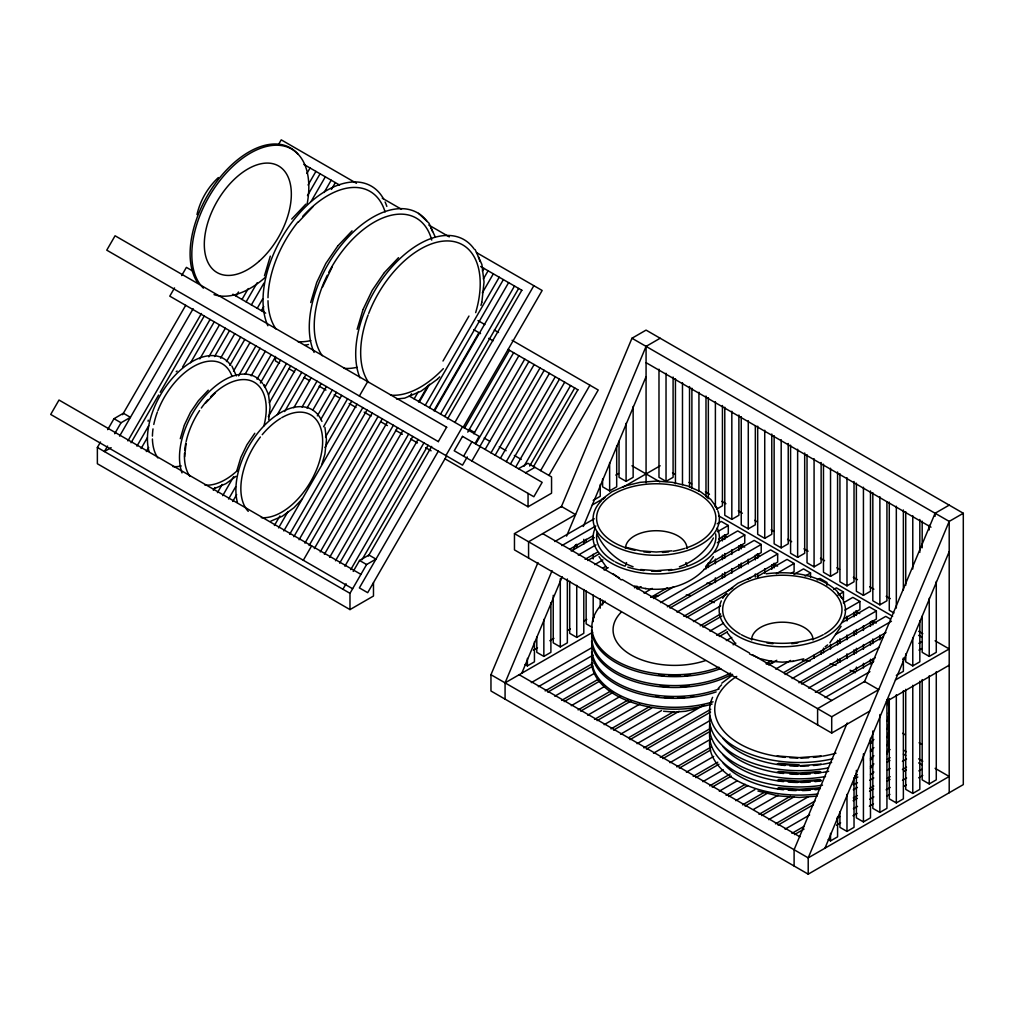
<?xml version="1.0" encoding="UTF-8"?>
<svg xmlns="http://www.w3.org/2000/svg" width="1014" height="1014" viewBox="0 0 1014 1014"><rect width="100%" height="100%" fill="white"/><g stroke="black" fill="none" stroke-linecap="round" stroke-linejoin="round"><path stroke-width="1.5" d="M184.637 456.782L186.056 443.562M268.723 419.707L270.054 407.197L268.558 394.877M481.878 302.109L484.033 282.031L481.878 264.439L475.097 249.533M148.095 421.254L148.234 420.189M196.982 214.562C200.227 200.442 207.731 187.451 218.34 177.577M180.289 438.694L184.244 425.386M264.464 275.795L270.307 256.136M236.68 471.257L240.85 457.428L246.909 444.816L254.793 433.27M310.715 302.502L316.761 282.323L325.824 263.475L337.624 246.212M357.143 329.309L362.987 309.65M321.856 464.412L324.911 454.107L326.457 439.759L324.949 427.439M480.953 305.404L481.84 302.387M561.16 507.215L631.963 338.245L646.07 330.108L963.3 513.261L963.3 784.608L808.209 874.157L490.966 690.99L490.966 674.716L537.965 562.555M505.073 699.14L505.073 682.853L552.072 570.705M566.572 536.102L646.07 346.395L660.165 338.245M521.792 673.195L562.2 576.789M573.214 550.488L575.66 544.645M583.291 526.443L646.07 376.65M847.21 723.007L794.101 849.732L794.101 866.007M864.296 682.219L935.098 513.261L949.205 505.124M824.94 848.211L949.205 551.667M184.447 424.866L190.505 412.254L198.402 400.707L208.288 390.187M322.515 287.076L332.11 267.1M363.202 309.131L372.252 290.283L384.053 273.02M841.1 626.348L829.883 642.749M174.535 287.925L169.782 296.151L462.511 465.16L467.264 456.934M181.658 275.593L186.399 267.379L193.243 271.321M373.482 582.657L373.482 596.029L349.982 609.591L97.369 463.753L97.369 447.466L100.525 441.99M107.649 429.657L113.986 418.693L123.378 413.256L130.426 417.337L121.034 422.762L114.696 433.726M122.555 414.688L185.714 305.303M278.863 143.95L281.233 139.843L356.446 183.28M107.573 446.059L104.417 451.534L111.122 447.668M119.589 436.109L193.142 308.712M127.891 440.9L201.444 313.516M131.06 442.738L158.59 395.054M160.161 392.329L204.22 316.026M136.941 446.135L148.741 425.69M182.558 367.106L210.088 319.423M141.085 448.53L147.385 437.63M190.645 362.695L214.246 321.818M146.333 451.56L148.69 447.478M199.821 358.918L219.493 324.848M236.11 296.075L238.467 291.981M306.9 173.445L310.056 167.994M208.846 356.852L225.362 328.244M241.978 299.46L248.278 288.559M308.053 185.017L315.924 171.391M214.575 356.522L229.519 330.64M246.136 301.855L257.15 282.792M307.495 195.588L320.082 173.787M220.608 358.196L234.766 333.669M251.383 304.884L263.97 283.083M311.171 201.342L325.329 176.816M226.477 361.58L240.635 337.066M257.252 308.281L262.765 298.737M324.125 192.47L331.198 180.213M229.848 365.344L244.792 339.462M261.409 310.677L263.767 306.596M331.426 189.415L335.355 182.609M233.524 371.099L250.04 342.491M238.607 375.852L255.908 345.875M245.122 374.166L260.066 348.284M251.155 375.826L265.313 351.3M257.024 379.223L271.194 354.697M260.395 382.988L275.339 357.093M264.857 387.373L280.586 360.122M213.308 490.231L214.879 487.506M268.368 394.852L286.468 363.519M217.465 492.627L222.18 484.451M269.382 402.697L290.612 365.915M222.712 495.656L233.714 476.58M268.33 416.627L295.86 368.944M228.581 499.04L235.666 486.783M277.354 414.574L301.741 372.341M232.738 501.448L236.668 494.629M284.655 411.519L305.886 374.736M293.832 407.742L311.133 377.766M302.071 407.045L317.014 381.15M307.001 408.072L321.172 383.546M313.034 409.745L326.407 386.575M317.344 415.854L332.288 389.972M320.703 419.619L336.445 392.367M323.593 426.729L341.68 395.397M274.401 525.506L279.915 515.961M325.532 436.945L347.561 398.794M278.558 527.901L288.001 511.55M324.974 447.516L351.719 401.189M359.374 396.018L367.689 381.632M283.806 530.93L356.966 404.218M289.674 534.315L362.835 407.603M293.832 536.723L366.992 410.011M299.079 539.74L372.239 413.04M304.948 543.136L378.108 416.424M309.105 545.532L382.265 418.82M303.313 560.273L311.628 545.887M314.353 548.561L387.513 421.849M320.234 551.958L393.381 425.246M409.998 396.461L411.57 393.736M482.372 271.118L483.944 268.393M324.379 554.354L397.539 427.642M414.156 398.87L418.085 392.05M483.374 278.964L488.102 270.789M418.579 401.886L428.073 385.459M329.626 557.383L402.786 430.671M419.403 401.899L429.619 384.179M443.004 361.022L468.962 316.051M482.334 292.894L493.336 273.818M335.507 560.78L408.655 434.068M425.272 405.283L499.218 277.215M339.652 563.176L412.812 436.464M429.429 407.679L503.375 279.611M433.865 410.708L478.925 332.655M344.899 566.205L418.06 439.493M434.676 410.708L508.61 282.64M350.781 569.589L423.928 442.877M440.545 414.105L514.491 286.037M342.922 589.248L346.091 583.76M353.214 571.427L359.539 560.463L368.944 555.038L375.991 559.107L366.599 564.532L349.982 593.317L349.982 609.591M362.011 559.728L428.085 445.285M444.702 416.501L518.648 288.432M368.386 556.002L431.66 446.413M447.466 419.023L521.817 290.257M438.302 441.584L446.616 427.198M438.327 451.154L359.374 587.892L367.689 592.683L446.629 455.945M454.906 422.432L533.846 285.695M445.894 455.565L462.511 426.78M463.208 427.236L542.16 290.486L476.504 252.587M464.412 428.339L509.472 350.286M467.771 432.116L513.629 352.682M473.804 433.777L518.876 355.711M463.613 456.199L471.916 441.8M475.173 443.232L479.128 436.375L409.212 396.005M475.731 444.005L524.745 359.108M479.888 446.413L528.902 361.504M471.916 460.99L480.218 446.604M485.123 449.43L534.15 364.533M491.004 452.827L540.018 367.93M495.162 455.223L544.176 370.325M500.409 458.252L549.423 373.355M506.278 461.649L555.292 376.739M510.435 464.044L559.449 379.147M515.682 467.074L564.697 382.177M523.921 466.351L570.565 385.561M529.663 466.022L574.723 387.956M533.554 466.541L577.879 389.782M540.614 470.61L589.907 385.219M548.916 475.414L598.222 390.01L512.083 340.286M713.412 537.978C706.036 551.35 693.804 561.718 679.38 566.75M713.412 556.648L705.782 567.536M291.715 219.062L305.822 204.182M298.357 222.104L312.92 206.742M337.966 245.768L352.061 230.875M205.386 403.319L215.386 392.748M384.395 272.576L398.502 257.683M302.4 498.812L293.959 507.735L282.298 516.24L270.865 521.107M437.541 379.135L439.696 376.853M721.778 683.183L732.704 674.88M703.792 569.944C686.212 587.917 658.479 593.596 634.764 586.041M176.233 371.682L177.095 371.023M825.143 646.805L827.639 644.904M601.923 499.218L611.898 491.727L624.878 485.972L640.1 482.334L656.235 481.105L672.358 482.334L687.581 485.972L700.56 491.727L710.789 499.458L717.088 508.229M728.027 590.693L737.989 583.189L750.968 577.435M236.059 476.276L225.907 483.678L214.474 488.545M437.313 379.312L421 391.201L404.687 398.147L396.575 399.022M518.496 468.696L527.888 463.271L551.553 476.935L551.553 493.21L528.053 506.785L444.766 458.696M525.544 472.765L534.936 467.34M869.708 711.118L831.708 733.046L514.466 549.892L514.466 533.618L561.464 506.48L575.572 514.618L528.573 541.755L528.573 558.042M615.828 475.097L618.527 473.538M593.19 500.384L600.237 496.302L600.237 484.451M602.595 478.95L602.595 486.809L609.642 490.877L616.689 486.809L616.689 445.767M619.034 441.204L619.034 477.315L626.094 481.384L633.142 477.315L633.142 406.487M592.29 504.972L604.395 497.975M623.217 487.113L660.165 465.781M554.785 541.539L594.242 518.762M658.986 369.197L658.986 477.315L666.033 481.384L673.093 477.315L673.093 377.031M561.845 545.608L595.852 525.974M570.007 549.043L593.127 535.684M571.237 551.046L594.369 537.686M578.284 555.114L595.979 544.898M585.091 559.322L597.335 552.25M587.689 560.539L598.577 554.252M594.736 564.608L602.899 559.893M602.899 568.03L605.624 566.458M604.141 570.033L608.223 567.675M716.556 509.193L722.437 505.809L722.437 405.524M717.177 523.769L721.258 521.411L728.306 525.48L728.306 533.618L718.787 539.118M724.782 407.184L724.782 515.302L731.829 519.371L738.889 515.302L738.889 415.018M717.43 531.754L728.306 525.48M634.434 587.816L637.16 586.244M637.033 589.033L641.114 586.675M717.304 542.68L737.71 530.905L744.758 534.974L744.758 543.111L706.669 565.102M533.402 650.215L537.509 647.845M549.829 640.734L553.936 638.364M567.625 630.455L570.362 628.883M584.051 620.974L586.789 619.389M741.234 416.678L741.234 524.796L748.281 528.864L755.329 524.796L755.329 426.083M644.08 593.101L652.243 588.386M714.832 552.25L744.758 534.974M525.049 664.538L527.394 665.894L534.441 661.825L534.441 641.811M536.799 636.906L536.799 652.332L543.846 656.4L550.894 652.332L550.894 602.633M553.238 595.319L553.238 642.838L560.298 646.907L567.346 642.838L567.346 578.981M569.691 581.237L569.691 633.332L576.738 637.4L583.798 633.332L583.798 589.464M650.887 597.309L667.212 587.879M505.073 682.853L592.683 632.28M653.485 598.526L673.892 586.738M703.817 569.462L754.163 540.399L761.21 544.467L761.21 552.605L667.339 606.803M757.686 426.184L757.686 534.289L764.733 538.371L771.781 534.289L771.781 434.017M660.532 602.595L761.21 544.467M531.298 682.637L591.339 647.971M669.937 608.02L770.615 549.892L777.662 553.974L777.662 562.111L747.724 579.387M538.345 686.706L592.924 655.196M774.138 435.678L774.138 543.796L781.186 547.864L788.233 543.796L788.233 443.511M676.984 612.088L777.662 553.974M545.164 690.914L592.924 663.333M547.75 692.131L592.772 666.135M683.791 616.309L732.767 588.031M686.389 617.513L727.203 593.951M757.128 576.674L787.054 559.398L794.101 563.467L794.101 571.604L791.389 573.176M554.797 696.2L594.369 673.359M790.578 445.171L790.578 553.289L797.638 557.358L804.685 553.289L804.685 453.005M693.437 621.582L720.637 605.878M776.42 573.671L794.101 563.467M561.617 700.408L598.463 679.139M564.202 701.625L599.667 681.154M700.23 625.803L720.637 614.015M702.829 627.02L721.879 616.018M793.987 574.393L803.506 568.892L810.554 572.961L810.554 577.029M571.25 705.706L605.358 686.009M807.03 454.665L807.03 562.783L814.077 566.851L821.137 562.783L821.137 462.498M709.876 631.088L723.489 623.23M805.116 576.104L810.554 572.961M578.069 709.901L610.821 690.99M580.642 711.131L613.394 692.22M716.683 635.296L726.214 629.795M719.281 636.513L727.444 631.798M817.233 579.957L819.958 578.386L827.006 582.454L827.006 585.167M587.702 715.2L620.441 696.288M823.482 464.171L823.482 572.289L830.529 576.358L837.577 572.289L837.577 472.004M726.328 640.582L731.778 637.438M594.521 719.395L628.629 699.711M597.094 720.624L631.202 700.928M733.135 644.79L735.86 643.218M963.3 513.261L949.205 521.399L808.209 857.869L808.209 874.157M833.685 589.451L836.411 587.879L843.458 591.961L843.458 600.098M604.141 724.693L639.619 704.21M839.934 473.665L839.934 581.783L846.982 585.851L854.029 581.783L854.029 481.498M838.008 595.091L843.458 591.961M610.973 728.901L649.175 706.834M613.546 730.118L651.749 708.064M843.331 602.886L852.85 597.385L859.91 601.454L859.91 609.591L843.585 619.022M620.593 734.187L661.534 710.561M856.374 483.158L856.374 591.276L863.434 595.345L870.481 591.276L870.481 490.991M844.941 610.086L859.91 601.454M628.781 737.609L673.803 711.613M629.998 739.624L679.114 711.258M766.026 663.79L771.477 660.646M768.625 665.007L776.787 660.291M842.089 622.583L869.302 606.879L876.35 610.948L876.35 619.085L783.847 672.497M637.046 743.693L703.906 705.085M872.826 492.652L872.826 600.77L879.873 604.838L886.933 600.77L886.933 502.057M775.685 669.075L790.641 660.431M835.536 634.511L876.35 610.948M643.865 747.888L710.725 709.293M646.438 749.118L710.573 712.094M785.077 674.5L885.754 616.373L890.457 619.085M653.498 753.187L710.801 720.105M792.124 678.569L891.445 621.227M660.317 757.382L710.801 728.242M662.89 758.611L710.649 731.043M798.931 682.777L885.995 632.508M801.529 683.994L883.156 636.868M669.937 762.68L710.877 739.054M808.576 688.062L879.328 647.224M676.769 766.888L710.877 747.191M679.342 768.105L710.725 749.992M815.383 692.283L875.247 657.718M819.337 692.714L873.751 661.293M686.389 772.174L713.679 756.419M825.028 697.569L869.923 671.648M918.899 643.37L921.625 641.799M693.208 776.382L717.773 762.198M695.794 777.611L718.989 764.214M902.84 659.417L905.527 657.871M918.976 650.113L921.663 648.554M702.841 781.68L723.312 769.854M896.325 675.387L903.373 671.319L903.373 657.985M905.73 653.954L905.73 661.825L912.777 665.894L919.825 661.825L919.825 620.783M922.182 616.22L922.182 652.332L929.23 656.4L936.277 652.332L936.277 581.504M709.661 785.875L730.131 774.062M514.466 533.618L831.708 716.771L878.707 689.634L864.6 681.497L817.601 708.634L817.601 724.909M895.425 679.976L949.205 648.935L935.098 640.797M712.246 787.105L731.348 776.078M719.294 791.174L737.026 780.932M886.426 701.46L949.205 665.222M726.113 795.369L745.214 784.342M728.686 796.598L747.787 785.571M735.733 800.667L754.847 789.64M742.565 804.875L764.391 792.264M745.138 806.092L768.333 792.707M753.554 809.375L778.118 795.204M759.017 814.369L790.388 796.244M761.59 815.598L794.33 796.687M768.637 819.667L808.209 796.814M887.351 751.133L890.077 749.549M775.457 823.862L815.028 801.022M887.351 759.271L890.077 757.699M778.042 825.092L813.507 804.609M887.199 762.072L889.924 760.5M785.09 829.16L809.641 814.977M853.306 789.767L857.4 787.409M869.682 780.324L873.776 777.953M887.427 770.082L890.153 768.498M902.435 761.413L906.529 759.055M791.909 833.356L804.191 826.271M853.306 797.917L857.4 795.546M869.682 788.461L873.776 786.091M887.427 778.22L890.153 776.648M902.435 769.55L906.529 767.192M794.482 834.585L804.039 829.072M853.154 800.718L857.248 798.348M869.53 791.262L873.624 788.892M887.275 781.021L890 779.449M903.639 771.565L906.377 769.994M837.006 818.171L839.744 816.6M853.382 808.728L857.476 806.358M869.759 799.273L873.853 796.903M886.135 789.817L890.229 787.447M902.511 780.362L906.605 778.004M918.874 770.906L921.612 769.334M836.537 825.231L840.644 822.861M852.964 815.75L857.071 813.38M869.391 806.257L873.498 803.887M887.187 795.99L889.924 794.406M903.613 786.509L906.351 784.925M918.671 777.814L922.778 775.444M828.185 839.554L830.529 840.91L837.577 836.842L837.577 816.828M839.934 811.922L839.934 827.348L846.982 831.417L854.029 827.348L854.029 777.649M856.374 770.336L856.374 817.842L863.434 821.923L870.481 817.842L870.481 738.42M872.826 730.993L872.826 808.348L879.873 812.417L886.933 808.348L886.933 700.104M889.278 698.57L889.278 798.855L896.325 802.923L903.373 798.855L903.373 690.737M905.73 689.317L905.73 789.361L912.777 793.43L919.825 789.361L919.825 681.243M922.182 679.583L922.182 779.855L929.23 783.936L936.277 779.855L936.277 671.737M812.518 638.833C792.935 644.828 771.717 644.828 752.135 638.833M792.504 661.394L803.785 658.846M695.972 708.799L685.667 711.258L674.614 712.094L663.562 711.258M671.864 550.843L656.235 552.034L640.595 550.843L626.031 547.357M671.864 569.513L656.235 570.692L640.595 569.513M766.204 573.797C790.502 570.755 817.626 573.924 836.626 590.693L843.179 599.705M793.442 661.318L782.326 662.167L771.21 661.318L760.855 658.846M821.365 755.95L799.273 757.623L777.18 755.95M821.365 764.087L799.273 765.773L777.18 764.087M820.123 771.439L799.273 773.023L778.422 771.439M821.365 772.224L799.273 773.91L777.18 772.224M820.123 779.576L799.273 781.16L778.422 779.576M821.365 780.374L799.273 782.048L777.18 780.374M820.123 787.726L799.273 789.31L778.422 787.726M819.794 788.626L799.273 790.185L777.18 788.512M817.145 796.091L799.273 797.448L778.422 795.863M778.422 763.301L799.273 764.886M645.119 588.513L646.045 588.589M757.927 791.021L777.865 795.787M633.078 566.75C617.501 561.388 604.636 549.651 597.449 534.885M749.574 653.967L759.169 658.213M631.963 338.245L949.205 521.399L949.205 792.745M382.278 198.186L401.506 209.29M428.821 225.057L449.303 236.883M303.858 164.42L339.589 185.055M480.687 266.517L521.893 290.308M646.07 362.67L930.991 527.179M477.936 320.576L484.882 324.581M494.325 330.032L498.533 332.465M473.703 329.639L480.547 333.593M488.773 338.334L493.019 340.793M507.963 349.424L577.955 389.832M672.497 472.904L675.235 474.476M688.924 482.385L691.675 483.97M705.364 491.879L709.483 494.249M721.803 501.372L725.91 503.743M738.243 510.866L742.349 513.236M754.682 520.347L757.42 521.931M771.122 529.84L773.859 531.425M787.561 539.334L791.668 541.704M804.001 548.827L808.107 551.198M820.44 558.308L824.547 560.691M836.88 567.802L839.617 569.386M853.306 577.296L857.426 579.666M869.746 586.789L873.865 589.159M886.185 596.27L890.292 598.653M893.98 612.988L889.278 610.276L889.278 502.158M631.963 465.781L659.759 481.827M718.66 515.834L892.637 616.284M918.659 631.304L922.778 633.674M918.646 635.372L922.182 637.4M724.148 535.278L726.886 536.862M740.588 544.772L744.694 547.142M757.027 554.265L759.765 555.849M773.454 563.759L777.573 566.129M855.651 611.201L859.758 613.584M872.091 620.695L876.197 623.065M469.114 429.34L474.603 432.496M484.198 438.035L489.673 441.204M499.268 446.743L506.125 450.71M514.351 455.451L521.209 459.405M232.878 294.199L265.681 313.149M446.743 427.274L115.076 235.78L106.762 250.166L438.428 441.66M279.534 363.304L275.44 360.933L275.44 356.472M289.091 368.817L294.554 371.973M304.124 377.487L309.574 380.643M319.144 386.169L325.963 390.111M334.164 394.839L339.627 397.982M349.184 403.509L356.003 407.451M364.203 412.178L371.023 416.12M380.58 421.634L387.411 425.576M395.599 430.316L402.431 434.258M410.619 438.986L417.451 442.928M425.652 447.656L431.102 450.812M902.625 733.299L905.363 734.884M919.064 742.793L921.802 744.365M542.667 533.618L619.377 577.904M622.114 579.488L749.511 653.041M752.261 654.626L831.708 700.497M903.601 750.132L906.339 751.716M918.659 758.84L922.778 761.21M935.098 768.333L949.205 776.471L808.209 857.869L490.966 674.716M903.373 754.086L905.73 755.443M918.646 762.896L922.182 764.936M592.011 627.235L586.143 623.838L586.143 590.934M113.986 418.693L121.034 422.762M359.539 560.463L366.599 564.532M360.921 574.355L59.002 400.036L50.7 414.434L352.618 588.741M519.168 674.716L799.983 836.842M97.369 447.466L349.982 593.317M613.407 574.013L621.265 579.919M418.579 213.371L428.985 223.169L435.31 237.149M734.77 642.749L727.063 632.368M606.676 567.536L599.046 556.648M263.982 384.585L268.418 394.395M231.927 366.079L236.363 375.89M935.098 513.261L935.098 516.291M929.23 525.214L929.23 529.916M929.23 598.298L929.23 656.4M929.23 675.818L929.23 783.936M922.182 521.145L922.182 547.788M919.825 519.485L919.825 552.389M912.777 515.72L912.777 568.993M912.777 637.578L912.777 665.894M912.777 685.312L912.777 793.43M905.73 511.652L905.73 585.293M903.373 509.991L903.373 589.894M896.325 506.227L896.325 608.07M896.325 694.805L896.325 802.923M879.873 496.721L879.873 604.838M879.873 635.22L879.873 639.923M879.873 714.54L879.873 812.417M872.826 621.759L872.826 624.89M872.826 638.985L872.826 643.687M872.826 659.366L872.826 662.497M870.481 621.658L870.481 626.36M870.481 642.027L870.481 645.158M870.481 659.265L870.481 663.967M863.434 487.227L863.434 595.345M863.434 625.727L863.434 630.429M863.434 644.536L863.434 649.239M863.434 663.333L863.434 668.036M863.434 753.82L863.434 821.923M856.374 610.694L856.374 615.397M856.374 629.491L856.374 634.194M856.374 648.301L856.374 653.003M856.374 667.098L856.374 670.229M854.029 612.164L854.029 616.867M854.029 630.962L854.029 635.664M854.029 649.771L854.029 654.474M846.982 477.733L846.982 585.851M846.982 616.233L846.982 620.936M846.982 635.03L846.982 639.733M846.982 653.84L846.982 658.542M846.982 794.406L846.982 831.417M839.934 638.795L839.934 643.497M839.934 659.176L839.934 662.307M837.577 640.278L837.577 644.967M837.577 659.075L837.577 662.205M831.708 716.771L831.708 733.046M830.529 468.24L830.529 576.358M830.529 644.346L830.529 649.049M830.529 833.407L830.529 840.91M823.482 648.111L823.482 652.813M821.137 651.14L821.137 654.284M814.077 458.734L814.077 566.851M814.077 655.209L814.077 658.352M797.638 449.24L797.638 557.358M781.186 439.746L781.186 547.864M774.138 563.201L774.138 567.903M771.781 564.684L771.781 569.374M764.733 430.253L764.733 538.371M764.733 568.753L764.733 573.455M757.686 553.707L757.686 558.41M757.686 574.076L757.686 577.22M755.329 555.178L755.329 559.88M755.329 573.987L755.329 577.118M748.281 420.747L748.281 528.864M748.281 559.246L748.281 563.949M741.234 545.786L741.234 548.916M741.234 563.011L741.234 567.713M738.889 545.684L738.889 550.387M738.889 564.481L738.889 567.625M731.829 411.253L731.829 519.371M731.829 549.753L731.829 554.455M731.829 568.562L731.829 573.252M724.782 534.72L724.782 539.423M724.782 553.517L724.782 558.22M724.782 572.327L724.782 577.017M722.437 536.191L722.437 540.893M722.437 554.988L722.437 559.69M722.437 573.797L722.437 578.5M715.39 401.759L715.39 506.747M715.39 559.056L715.39 563.759M715.39 577.866L715.39 582.568M708.342 397.691L708.342 497.975M708.342 562.821L708.342 567.523M705.985 396.03L705.985 496.302M705.985 565.863L705.985 568.993M698.938 392.266L698.938 490.979M691.89 388.185L691.89 488.469M689.533 386.524L689.533 486.809M682.485 382.76L682.485 484.616M675.438 378.691L675.438 483.678M666.033 373.266L666.033 481.384M646.07 346.395L646.07 482.803M626.094 423.294L626.094 481.384M609.642 462.561L609.642 490.877M602.595 600.237L602.595 604.94M600.237 598.767L600.237 608.172M593.19 535.455L593.19 538.599M593.19 554.265L593.19 558.968M593.19 595.003L593.19 621.645M586.143 539.22L586.143 542.363M583.798 539.321L583.798 544.024M576.738 544.264L576.738 547.421M576.738 585.306L576.738 637.4M560.298 578.804L560.298 646.907M543.846 619.389L543.846 656.4M528.053 493.412L528.053 506.785M527.394 658.39L527.394 665.894M705.376 660.621A61.537 35.528 0 0 1 631.101 654.981A61.537 35.528 0 0 1 621.316 612.088M651.064 597.031A61.537 35.528 0 0 1 658.682 595.535M686.275 594.965A61.537 35.528 0 0 1 690.547 595.535M709.901 600.744A61.537 35.528 0 0 1 714.186 602.646M719.053 667.263A82.73 47.759 0 0 1 615.992 660.672A82.73 47.759 0 0 1 605.003 601.15M707.05 583.025A82.73 47.759 0 0 1 711.6 584.241M720.751 668.568A83.085 47.962 0 0 1 636.5 671.293A83.085 47.962 0 0 1 591.568 630.062M592.797 620.34A83.085 47.962 0 0 1 594.369 616.259M730.524 673.03A82.73 47.759 0 0 1 638.047 680.66A82.73 47.759 0 0 1 592.189 633.674M732.083 674.171A83.085 47.962 0 0 1 643.091 683.905A83.085 47.962 0 0 1 591.568 640.911M591.669 636.754A83.085 47.962 0 0 1 592.087 633.965M690.547 675.02A61.537 35.528 0 0 1 684.83 675.742M680.457 676.072A61.537 35.528 0 0 1 668.771 676.072M664.398 675.742A61.537 35.528 0 0 1 658.682 675.02M719.053 688.962A82.73 47.759 0 0 1 631.697 689.507A82.73 47.759 0 0 1 592.189 644.524M716.15 691.928A83.085 47.962 0 0 1 591.568 651.761M591.669 647.604A83.085 47.962 0 0 1 592.087 644.815M689.14 686.085A61.537 35.528 0 0 1 680.457 686.922M668.771 686.922A61.537 35.528 0 0 1 660.089 686.085M835.98 753.212A84.542 48.811 0 0 1 822.671 756.14M821.15 756.381A84.542 48.811 0 0 1 813.456 757.357M808.728 757.737A84.542 48.811 0 0 1 800.845 758.041M797.714 758.041A84.542 48.811 0 0 1 789.817 757.737M785.102 757.357A84.542 48.811 0 0 1 719.357 725.149A84.542 48.811 0 0 1 736.734 676.401M766.926 664.145A84.542 48.811 0 0 1 772.871 662.877M802.416 660.469A84.542 48.811 0 0 1 810.313 660.849M830.149 663.802A84.542 48.811 0 0 1 835.98 665.273M850.062 670.216A84.542 48.811 0 0 1 855.347 672.713M873.891 739.498A89.726 51.803 0 0 1 870.456 742.261M832.887 758.764A89.726 51.803 0 0 1 739.814 749.523A89.726 51.803 0 0 1 712.601 697.315M718.292 688.417A89.726 51.803 0 0 1 721.575 684.83M887.149 700.243A89.726 51.803 0 0 1 888.961 709.23M888.999 710.725A89.726 51.803 0 0 1 887.149 721.22M873.891 747.635A89.726 51.803 0 0 1 870.456 750.411M828.463 767.851A89.726 51.803 0 0 1 709.699 715.871M888.403 712.855A89.726 51.803 0 0 1 888.961 717.38M888.999 718.863A89.726 51.803 0 0 1 887.149 729.358M872.484 741.792A84.542 48.811 0 0 1 870.405 743.756M831.632 762.477A84.542 48.811 0 0 1 822.671 764.29M821.15 764.531A84.542 48.811 0 0 1 813.456 765.494M808.728 765.887A84.542 48.811 0 0 1 800.845 766.178M797.714 766.178A84.542 48.811 0 0 1 789.817 765.887M785.102 765.494A84.542 48.811 0 0 1 722.982 738.407M873.891 755.772A89.726 51.803 0 0 1 870.456 758.548M825.485 776.559A89.726 51.803 0 0 1 709.699 724.009M888.403 721.005A89.726 51.803 0 0 1 888.961 725.517M888.999 727.013A89.726 51.803 0 0 1 887.149 737.495M872.484 749.929A84.542 48.811 0 0 1 870.405 751.894M828.666 771.286A84.542 48.811 0 0 1 822.671 772.427M821.15 772.668A84.542 48.811 0 0 1 815.015 773.479M810.313 773.91A84.542 48.811 0 0 1 800.845 774.316M797.714 774.316A84.542 48.811 0 0 1 789.817 774.024M783.543 773.479A84.542 48.811 0 0 1 722.982 746.545M873.891 763.922A89.726 51.803 0 0 1 870.456 766.685M857.426 774.595A89.726 51.803 0 0 1 854.612 775.925M822.493 785.191A89.726 51.803 0 0 1 709.699 732.146M888.403 729.142A89.726 51.803 0 0 1 888.961 733.654M888.999 735.15A89.726 51.803 0 0 1 887.149 745.645M872.484 758.066A84.542 48.811 0 0 1 870.405 760.044M821.15 780.805A84.542 48.811 0 0 1 815.015 781.617M810.313 782.048A84.542 48.811 0 0 1 800.845 782.466M797.714 782.466A84.542 48.811 0 0 1 788.246 782.048M783.543 781.617A84.542 48.811 0 0 1 722.982 754.682M873.891 772.06A89.726 51.803 0 0 1 870.456 774.823M857.426 782.745A89.726 51.803 0 0 1 853.18 784.709M817.956 793.962A89.726 51.803 0 0 1 709.699 740.296M888.403 737.279A89.726 51.803 0 0 1 888.961 741.792M888.999 743.287A89.726 51.803 0 0 1 887.149 753.782M872.484 766.204A84.542 48.811 0 0 1 870.405 768.181M857.844 777.003A84.542 48.811 0 0 1 855.347 778.321M819.642 789.171A84.542 48.811 0 0 1 815.015 789.754M810.313 790.198A84.542 48.811 0 0 1 802.416 790.578M796.142 790.578A84.542 48.811 0 0 1 788.246 790.198M783.543 789.754A84.542 48.811 0 0 1 722.982 762.832M693.614 696.2A61.537 35.528 0 0 1 690.547 696.732M684.83 697.455A61.537 35.528 0 0 1 677.529 697.898M673.157 697.936A61.537 35.528 0 0 1 664.398 697.455M658.682 696.732A61.537 35.528 0 0 1 655.614 696.2M713.083 701.815A82.73 47.759 0 0 1 628.781 699.292A82.73 47.759 0 0 1 592.189 655.374M712.082 704.046A83.085 47.962 0 0 1 591.568 662.624M591.669 658.466A83.085 47.962 0 0 1 592.087 655.678M843.318 600.871A63.147 36.453 0 0 1 782.326 646.767A63.147 36.453 0 0 1 721.334 600.871M722.716 598.285A63.147 36.453 0 0 1 726.506 593.266M838.147 593.266A63.147 36.453 0 0 1 841.924 598.285M740.157 634.016A59.636 34.425 0 0 1 740.157 585.319A59.636 34.425 0 0 1 824.496 585.319A59.636 34.425 0 0 1 824.496 634.016M823.254 634.701A59.636 34.425 0 0 1 812.138 639.479M797.764 642.927A59.636 34.425 0 0 1 791.668 643.675M772.985 643.675A59.636 34.425 0 0 1 766.888 642.927M752.502 639.479A59.636 34.425 0 0 1 741.386 634.701M751.589 639.935A30.737 17.745 0 0 1 782.326 622.19A30.737 17.745 0 0 1 813.063 639.935M717.785 510.726A63.147 36.453 0 0 1 646.831 554.886A63.147 36.453 0 0 1 601.543 500.612M602.608 499.598A63.147 36.453 0 0 1 604.902 497.608M706.327 496.645A63.147 36.453 0 0 1 708.735 498.596M715.009 505.53A63.147 36.453 0 0 1 717.215 509.408M626.411 548.016A59.636 34.425 0 0 1 610.542 496.061A59.636 34.425 0 0 1 701.916 496.061A59.636 34.425 0 0 1 686.047 548.016M684.691 548.447A59.636 34.425 0 0 1 673.157 551.21M668.644 551.87A59.636 34.425 0 0 1 662.459 552.44M649.999 552.44A59.636 34.425 0 0 1 643.814 551.87M634.865 550.336A59.636 34.425 0 0 1 627.767 548.447M625.486 548.473A30.737 17.745 0 0 1 656.235 530.715A30.737 17.745 0 0 1 686.972 548.473M281.74 417.705A57.849 33.399 -60 0 1 321.248 454.348A57.849 33.399 -60 0 1 261.295 517.647M248.24 511.36A57.849 33.399 -60 0 1 260.383 436.996M262.22 434.702A57.849 33.399 -60 0 1 280.561 418.402M237.403 502.374A63.033 36.39 -60 0 1 266.53 423.345A63.033 36.39 -60 0 1 321.945 421.444M210.697 396.74A57.849 33.399 -60 0 1 253.893 382.063A57.849 33.399 -60 0 1 263.906 425.867M237.973 470.002A57.849 33.399 -60 0 1 204.891 485.085M189.922 476.441A57.849 33.399 -60 0 1 184.51 453.22M184.725 450.355A57.849 33.399 -60 0 1 185.841 442.966M186.132 441.61A57.849 33.399 -60 0 1 199.606 410.543M201.317 408.034A57.849 33.399 -60 0 1 207.731 399.922M181.988 472.904A63.033 36.39 -60 0 1 205.487 395.574A63.033 36.39 -60 0 1 262.664 383.609M263.463 384.826A63.033 36.39 -60 0 1 264.908 387.462M267.861 325.735A89.726 51.803 -60 0 1 300.664 211.825A89.726 51.803 -60 0 1 383.736 199.238M385.092 201.976A89.726 51.803 -60 0 1 386.828 206.387M308.471 344.494A89.726 51.803 -60 0 1 305.315 345.14M302.831 216.261A84.542 48.811 -60 0 1 385.079 211.913M310.804 340.577A84.542 48.811 -60 0 1 297.875 341.629M275.998 328.992A84.542 48.811 -60 0 1 268 300.727M268 297.723A84.542 48.811 -60 0 1 297.875 222.079M314.099 352.428A89.726 51.803 -60 0 1 343.847 241.991A89.726 51.803 -60 0 1 426.729 220.925M430.684 227.288A89.726 51.803 -60 0 1 432.534 231.585M328.713 272.411A84.542 48.811 -60 0 1 387.323 216.324A84.542 48.811 -60 0 1 431.749 240.09M357.042 367.283A84.542 48.811 -60 0 1 344.126 368.323M322.237 355.699A84.542 48.811 -60 0 1 327.281 275.238M203.396 288.128A82.73 47.772 -60 0 1 238.708 161.201A82.73 47.772 -60 0 1 307.141 203.966M265.465 277.202A82.73 47.772 -60 0 1 214.043 294.63M197.971 283.134A83.085 47.962 -60 0 1 218.01 179.909A83.085 47.962 -60 0 1 297.939 154.242M157.88 410.708A57.849 33.399 -60 0 1 197.122 364.634A57.849 33.399 -60 0 1 231.902 375.991M181.252 465.958A57.849 33.399 -60 0 1 172.849 466.579M157.88 457.935A57.849 33.399 -60 0 1 152.417 438.999M152.417 436.109A57.849 33.399 -60 0 1 153.013 428.909M153.786 424.46A57.849 33.399 -60 0 1 157.36 412.077M148.957 451.306A63.033 36.39 -60 0 1 174.953 375.421A63.033 36.39 -60 0 1 230.609 365.103M368.678 313.478A84.542 48.811 -60 0 1 446.882 240.926A84.542 48.811 -60 0 1 475.667 312.629M443.321 368.665A84.542 48.811 -60 0 1 390.555 395.143M368.678 382.506A84.542 48.811 -60 0 1 368.133 314.91M359.919 377.804A89.726 51.803 -60 0 1 391.848 266.999A89.726 51.803 -60 0 1 474.108 249M478.393 256.91A89.726 51.803 -60 0 1 479.99 261.447M717.215 528.079A63.147 36.453 0 0 1 656.235 573.962A63.147 36.453 0 0 1 595.243 528.079M715.643 533.871A59.636 34.425 0 0 1 687.53 566.167M686.047 566.687A59.636 34.425 0 0 1 668.644 570.54M660.9 571.186A59.636 34.425 0 0 1 651.571 571.186M643.814 570.54A59.636 34.425 0 0 1 627.767 567.118M624.928 566.167A59.636 34.425 0 0 1 615.295 561.908M614.066 561.211A59.636 34.425 0 0 1 597.107 532.375M625.6 565.597A30.737 17.745 0 0 1 626.538 562.542M685.92 562.542A30.737 17.745 0 0 1 686.858 565.597M462.511 436.375L454.209 450.774L533.846 496.746L542.16 482.36L462.511 436.375M259.09 261.282A61.537 35.528 -60 0 0 278.597 165.966A61.537 35.528 -60 0 0 205.791 230.52A61.537 35.528 -60 0 0 259.09 261.282"/></g></svg>
